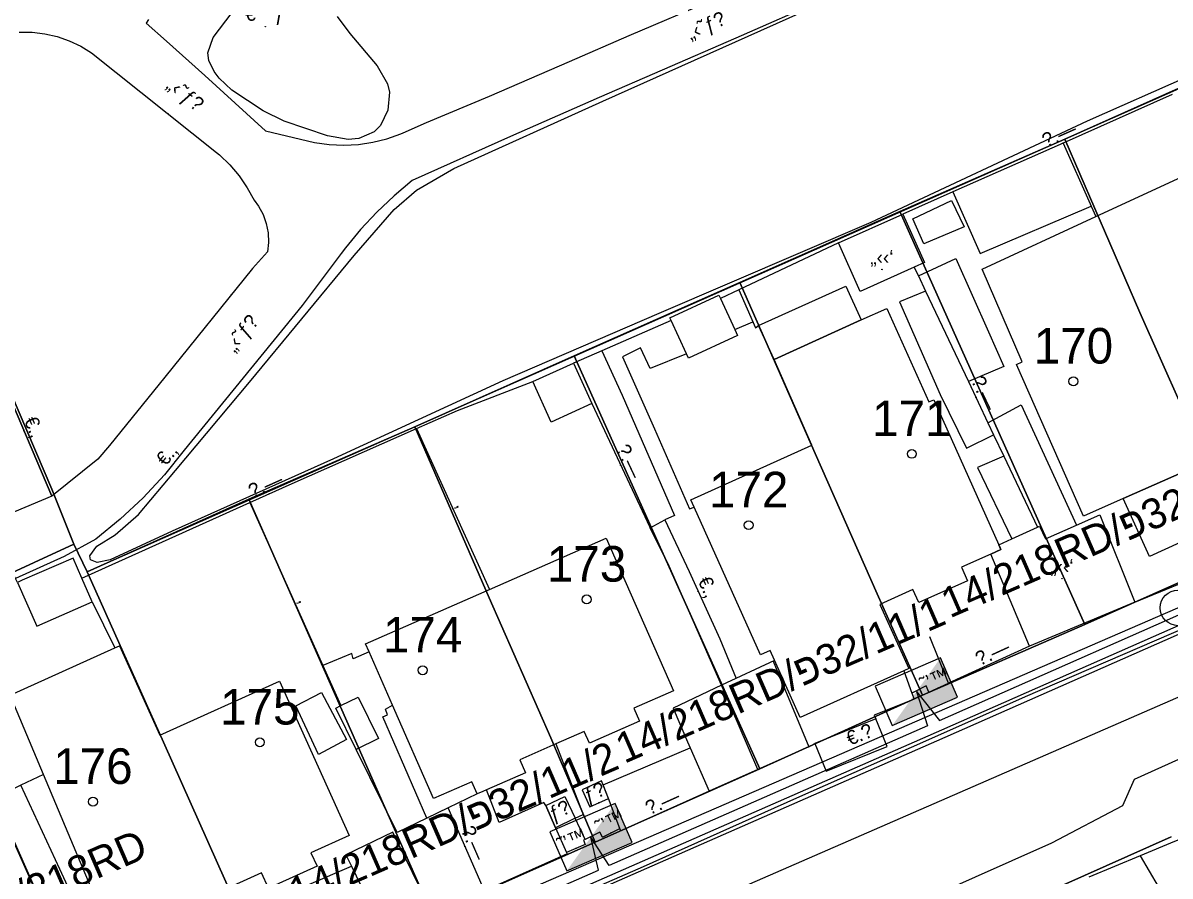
# Model space of a CAD drawing. Header units: metres. Extents: x 218299 to 220222, y 572714 to 574340.
# Drawn here: x 219143.2 to 219207.7, y 573411.5 to 573459.5 of the extents above; entities that cross this region are included whole.
import ezdxf
from ezdxf.enums import TextEntityAlignment as Align

# ---------------------------------------------------------------- set-up
doc = ezdxf.new("R2010")
doc.units = ezdxf.units.M
doc.header["$MEASUREMENT"] = 0
for name, color, linetype in [('1602', 44, 'Continuous'), ('1603', 44, 'Continuous'), ('6011', 10, 'Continuous'), ('6091', 102, 'CABLEUNDEXIST03'), ('6151', 102, 'CABLEUNDEXIST03'), ('6261', 7, 'Continuous'), ('6351', 7, 'Continuous'), ('6902', 1, 'Continuous'), ('A_POINTS', 2, 'Continuous'), ('M2200', 253, 'Continuous'), ('M2207', 253, 'Continuous'), ('M2211', 253, 'Continuous'), ('M2220', 253, 'Continuous'), ('M2401', 7, 'Continuous'), ('M2404', 7, 'Continuous'), ('M2407', 253, 'Continuous'), ('M2408', 253, 'Continuous'), ('M2412', 253, 'Continuous'), ('M2420', 253, 'Continuous'), ('M2601', 253, 'Continuous'), ('M2602', 253, 'Continuous'), ('M2605', 253, 'Continuous'), ('M2612', 253, 'Continuous'), ('M2802', 253, 'Continuous'), ('M2809', 253, 'Continuous')]:
    doc.layers.add(name, color=color, linetype=linetype)
doc.styles.add('HEBTXT', font='HEBTXT')
doc.styles.add('MAVAT_HEBTXT', font='HEBTXT')
doc.linetypes.add('CABLEUNDEXIST03', pattern='A,3.5,[222,elecad.shx,S=0.01,R=0,X=0,Y=0],1.5', length=5)

# ---------------------------------------------------------------- blocks, each defined once
blk = doc.blocks.new('6261')
blk.add_lwpolyline([(-2, -1.2), (2, -1.2), (2, 1.2), (-2, 1.2)], close=True)
at = {"color": 0}
blk.add_solid([(2, 1.2), (-2, -1.2), (2, -1.2)], dxfattribs=at)
at = {"color": 0, "style": 'HEBTXT'}
blk.add_attdef('PIL_NAME', (2.689, 2.418), '', height=1.7, dxfattribs=at)
at = {"style": 'HEBTXT'}
blk.add_attdef('CAMUT_MONIM', (2.489, 0.218), '', height=1.7, dxfattribs=at)
at = {"color": 0, "style": 'HEBTXT', "flags": 1}
for tag, p in [('TYPE', (2.585, -1.773)), ('MAP_TYPE', (2.689, -3.782))]:
    blk.add_attdef(tag, p, '', height=1.7, dxfattribs=at)
blk = doc.blocks.new('6902')
at = {"layer": 'A_POINTS'}
blk.add_circle((0, 0), 0.25, dxfattribs=at)
at = {"color": 0, "style": 'HEBTXT', "flags": 1}
blk.add_attdef('CODE', (-2.918, 6.399), '', height=1.7, dxfattribs=at)
at = {"color": 0, "style": 'HEBTXT'}
for tag, p in [('PATH', (0.169, 4.708)), ('HTCH', (0.169, 2.708))]:
    blk.add_attdef(tag, text='', height=1.7, dxfattribs=at).set_placement(p, align=Align.MIDDLE_CENTER)
blk = doc.blocks.new('6351')
at = {"color": 0}
for p, q in [((0.188, -0.982), (0.188, 0.982)), ((0.219, -0.976), (0.219, 0.976)), ((0.25, -0.968), (0.25, 0.968)), ((0.281, -0.96), (0.281, 0.96)), ((0.312, -0.95), (0.312, 0.95)), ((0.344, -0.939), (0.344, 0.939)), ((0.375, -0.927), (0.375, 0.927)), ((0.406, -0.914), (0.406, 0.914)), ((0.438, -0.899), (0.438, 0.899)), ((0.469, -0.883), (0.469, 0.883)), ((0.5, -0.866), (0.5, 0.866)), ((0.531, -0.847), (0.531, 0.847)), ((0.562, -0.827), (0.562, 0.827)), ((0.594, -0.805), (0.594, 0.805)), ((0.625, -0.781), (0.625, 0.781)), ((0.656, -0.755), (0.656, 0.755)), ((0.688, -0.726), (0.688, 0.726)), ((0.719, -0.695), (0.719, 0.695)), ((0.75, -0.661), (0.75, 0.661)), ((0.781, -0.624), (0.781, 0.624)), ((0.812, -0.583), (0.812, 0.583)), ((0.844, -0.537), (0.844, 0.537)), ((0.875, -0.484), (0.875, 0.484)), ((0.906, -0.423), (0.906, 0.423)), ((0.938, -0.348), (0.938, 0.348)), ((0.969, -0.248), (0.969, 0.248))]:
    blk.add_line(p, q, dxfattribs=at)
blk.add_circle((0, 0), 1, dxfattribs=at)
at = {"color": 0, "style": 'HEBTXT'}
blk.add_attdef('POLE_NUM', (2, 2), '', height=2, dxfattribs=at)
at = {"color": 0, "style": 'HEBTXT', "flags": 1}
blk.add_attdef('MAP_TYPE', (2.014, -0.642), '', height=2, dxfattribs=at)
blk = doc.blocks.new('1603')
at = {"layer": 'A_POINTS'}
blk.add_circle((0, 0), 0.25, dxfattribs=at)
at = {"color": 0, "style": 'HEBTXT'}
blk.add_attdef('PARCEL_NUM', text='', height=2, dxfattribs=at).set_placement((0, 1), align=Align.CENTER)
at = {"color": 0, "style": 'HEBTXT', "flags": 1}
blk.add_attdef('LOT_NUM', text='', height=2, dxfattribs=at).set_placement((0, -2.5), align=Align.CENTER)
blk = doc.blocks.new('M2408')
blk.add_circle((0, 0), 0.025)
at = {"style": 'MAVAT_HEBTXT'}
blk.add_attdef('NAME', text='', height=0.8, dxfattribs=at).set_placement((0, 1.59), align=Align.MIDDLE)
blk = doc.blocks.new('M2809')
blk.add_circle((0, 0), 0.025)
at = {"style": 'MAVAT_HEBTXT'}
blk.add_attdef('NAME', text='', height=0.8, dxfattribs=at).set_placement((0, 1.59), align=Align.MIDDLE)
blk = doc.blocks.new('M2601')
blk.add_circle((0, 0), 0.025)
at = {"style": 'MAVAT_HEBTXT'}
blk.add_attdef('NAME', text='', height=0.8, dxfattribs=at).set_placement((0, 1.59), align=Align.MIDDLE)
blk = doc.blocks.new('M2602')
blk.add_circle((0, 0), 0.025)
at = {"style": 'MAVAT_HEBTXT'}
blk.add_attdef('NAME', text='', height=0.8, dxfattribs=at).set_placement((0, 1.59), align=Align.MIDDLE)
blk = doc.blocks.new('M2605')
blk.add_circle((0, 0), 0.025)
at = {"style": 'MAVAT_HEBTXT'}
blk.add_attdef('NAME', text='', height=0.8, dxfattribs=at).set_placement((0, 1.59), align=Align.MIDDLE)
blk = doc.blocks.new('M2612')
blk.add_circle((0, 0), 0.025)
at = {"style": 'MAVAT_HEBTXT'}
blk.add_attdef('NAME', text='', height=0.8, dxfattribs=at).set_placement((0, 1.59), align=Align.MIDDLE)
blk = doc.blocks.new('M2207')
blk.add_circle((0, 0), 0.025)
at = {"style": 'MAVAT_HEBTXT'}
blk.add_attdef('NAME', text='', height=0.8, dxfattribs=at).set_placement((0, 1.59), align=Align.MIDDLE)
blk = doc.blocks.new('M2211')
blk.add_circle((0, 0), 0.025)
at = {"style": 'MAVAT_HEBTXT'}
blk.add_attdef('NAME', text='', height=0.8, dxfattribs=at).set_placement((0, 1.59), align=Align.MIDDLE)
blk = doc.blocks.new('M2412')
blk.add_circle((0, 0), 0.025)
at = {"style": 'MAVAT_HEBTXT'}
blk.add_attdef('NAME', text='', height=0.8, dxfattribs=at).set_placement((0, 1.59), align=Align.MIDDLE)
blk = doc.blocks.new('111')
at = {"layer": 'M2200'}
for points in [[(219210.315, 573451.737, 578.685), (219216.207, 573438.396, 575.47), (219216.474, 573437.791, 575.325), (219215.655, 573437.429, 575.325), (219215.652, 573437.427, 575.325), (219205.068, 573432.753, 575.325), (219202.837, 573431.768, 575.325), (219199.071, 573440.296, 576.045), (219199.393, 573440.438, 576.045), (219197.13, 573445.66, 576.045), (219203.53, 573448.61, 577.326)], [(219180.751, 573432.693, 575.325), (219187.567, 573435.757, 575.325), (219185.435, 573440.58, 575.325), (219185.435, 573440.58, 575.325), (219190.343, 573442.801, 575.325), (219191.778, 573443.45, 575.325), (219194.143, 573438.188, 575.325), (219194.411, 573438.308, 575.325), (219198.073, 573430.16, 575.092), (219198.105, 573430.088, 575.09), (219198.193, 573429.894, 575.085), (219198.193, 573429.894, 575.085), (219197.625, 573429.639, 575.085), (219195.973, 573428.896, 575.085), (219196.314, 573428.137, 574.725), (219193.574, 573426.905, 574.605), (219193.242, 573427.644, 575.085), (219191.382, 573426.807, 575.565), (219193.005, 573423.196, 574.965), (219192.741, 573423.078, 574.965), (219186.907, 573420.455, 574.965), (219185.218, 573424.213, 575.685), (219184.673, 573423.968, 575.205), (219180.939, 573432.274, 575.319)], [(219162.477, 573424.592, 575.04), (219169.439, 573427.649, 575.04), (219176.003, 573430.532, 575.04), (219179.777, 573421.939, 575.04), (219177.56, 573420.965, 574.92), (219177.881, 573420.234, 574.56), (219175.064, 573418.997, 574.56), (219174.772, 573419.663, 574.92), (219173.171, 573418.96, 574.92), (219171.154, 573418.074, 574.92), (219171.476, 573417.341, 574.68), (219169.284, 573416.378, 574.68), (219169.077, 573416.287, 574.68), (219168.754, 573416.145, 574.68), (219168.754, 573416.145, 574.68), (219168.453, 573416.83, 574.8), (219166.3, 573415.885, 575.04), (219163.995, 573421.134, 575.04), (219162.679, 573424.131, 575.04)], [(219157.635, 573422.495, 574.56), (219161.561, 573413.813, 574.56), (219159.408, 573412.84, 574.44), (219159.752, 573412.08, 574.08), (219157.026, 573410.847, 573.96), (219156.632, 573411.719, 574.32), (219155.386, 573411.156, 574.569), (219154.579, 573410.791, 574.731), (219154.239, 573410.637, 574.8), (219155.789, 573407.209, 573.96), (219154.604, 573406.673, 573.96), (219154.492, 573406.622, 573.96), (219150.485, 573404.81, 573.96), (219150.485, 573404.81, 573.96), (219149.241, 573407.563, 574.549), (219148.964, 573408.174, 574.68), (219148.551, 573407.987, 574.68), (219148.387, 573408.349, 574.8), (219148.141, 573408.289, 574.8), (219144.371, 573417.248, 576.403), (219142.498, 573421.698, 577.2), (219148.38, 573424.358, 576.97), (219148.651, 573424.48, 576.96), (219150.922, 573419.459, 579.12)]]:
    blk.add_polyline3d(points, close=True, dxfattribs=at)
at = {"layer": 'M2207'}
for points in [[(219193.241, 573448.494, 574.485), (219195.416, 573449.52, 574.245), (219196.116, 573448.035, 574.245), (219193.865, 573447.085, 574.485)], [(219189.061, 573447.127, 574.485), (219189.061, 573447.127, 574.485), (219192.673, 573448.747, 574.485), (219192.673, 573448.747, 574.485), (219193.893, 573446.028, 574.365), (219193.314, 573445.768, 574.365), (219190.281, 573444.408, 574.365), (219189.061, 573447.127, 574.485)], [(219190.343, 573442.801, 575.085), (219185.435, 573440.58, 575.085), (219184.571, 573442.487, 574.245), (219184.571, 573442.487, 574.245), (219189.479, 573444.708, 574.245), (219190.343, 573442.801, 575.085)], [(219179.58, 573442.921, 574.485), (219182.339, 573444.189, 574.485), (219182.339, 573444.189, 574.485), (219182.422, 573444.007, 574.485), (219183.225, 573442.262, 574.485), (219183.382, 573441.92, 574.485), (219180.623, 573440.652, 574.485), (219180.508, 573440.902, 574.485), (219179.65, 573442.768, 574.485), (219179.58, 573442.921, 574.485)], [(219174.156, 573440.372, 574.005), (219175.189, 573438.094, 573.885), (219175.189, 573438.094, 573.885), (219172.905, 573437.058, 573.885), (219171.871, 573439.336, 574.005), (219171.871, 573439.336, 574.005), (219174.156, 573440.372, 574.005), (219174.156, 573440.372, 574.005)], [(219219.144, 573438.484, 574.725), (219219.144, 573438.484, 574.725), (219219.274, 573438.199, 574.71), (219221.271, 573433.808, 574.485), (219212.472, 573429.821, 574.725), (219212.282, 573430.238, 574.769), (219211.445, 573432.069, 574.965), (219210.85, 573431.8, 574.965), (219210.979, 573431.516, 574.965), (219209.122, 573430.675, 574.965), (219206.54, 573429.505, 574.965), (219205.068, 573432.753, 575.205), (219215.655, 573437.429, 575.205), (219216.831, 573434.825, 574.965), (219217.04, 573434.92, 574.725), (219216.059, 573437.086, 574.845)], [(219205.72, 573426.929, 574.125), (219199.791, 573424.453, 574.125), (219199.791, 573424.453, 574.125), (219197.625, 573429.639, 574.365), (219198.193, 573429.894, 574.365), (219198.073, 573430.16, 574.365), (219198.807, 573430.493, 574.365), (219200.245, 573431.146, 574.365), (219200.362, 573431.199, 574.365), (219200.703, 573430.489, 574.245), (219202.433, 573431.259, 574.245), (219203.751, 573431.846, 574.245), (219205.719, 573426.931, 574.125), (219205.719, 573426.931, 574.125)], [(219146.036, 573429.399, 573.9), (219143.178, 573428.161, 573.9), (219143.178, 573428.161, 573.9), (219142.91, 573428.044, 573.9), (219142.91, 573428.044, 573.9), (219144.005, 573425.588, 573.9), (219147.11, 573426.946, 573.9), (219147.11, 573426.946, 573.9), (219146.523, 573428.287, 573.9), (219146.036, 573429.399, 573.9)], [(219160.001, 573421.848, 573.9), (219161.411, 573419.207, 573.9), (219159.824, 573418.36, 573.9), (219158.562, 573421.104, 573.9), (219160.001, 573421.848, 573.9)], [(219162.062, 573421.595, 574.02), (219163.21, 573419.263, 574.02), (219161.95, 573418.642, 574.02), (219161.95, 573418.642, 574.02), (219160.801, 573420.975, 574.02), (219161.088, 573421.116, 574.02), (219162.062, 573421.595, 574.02)], [(219161.377, 573412.721, 573.96), (219161.377, 573412.721, 573.96), (219161.681, 573412.096, 573.96), (219163.569, 573408.216, 573.96), (219163.569, 573408.216, 573.96), (219163.74, 573408.299, 573.96), (219163.74, 573408.299, 573.96), (219166.21, 573409.5, 573.96), (219166.21, 573409.5, 573.96), (219164.017, 573414.005, 573.96), (219161.377, 573412.721, 573.96)]]:
    blk.add_polyline3d(points, close=True, dxfattribs=at)
at = {"layer": 'M2211'}
blk.add_polyline3d([(219191.166, 573420.373, 574.26), (219187.732, 573418.986, 574.26), (219187.732, 573418.986, 574.26), (219188.362, 573417.427, 574.26), (219191.796, 573418.814, 574.26), (219191.166, 573420.373, 574.26)], close=True, dxfattribs=at)
at = {"layer": 'M2220', "lineweight": -3}
blk.add_lwpolyline([(219270.386, 573483.341), (219146.826, 573428.631), (219146.086, 573430.201), (219144.836, 573433.291), (219135.48, 573455.226)], dxfattribs=at)
at = {"layer": 'M2401'}
for points in [[(219211.45, 573426.743, 572.22), (219199.549, 573421.608, 572.22), (219193.95, 573419.121, 572.1), (219186.693, 573415.903, 571.86), (219178.078, 573412.042, 571.74), (219169.974, 573408.514, 571.5)], [(219210.289, 573419.041, 572.52), (219205.683, 573416.958, 572.52), (219205.025, 573415.484, 572.52), (219201.033, 573413.388, 572.194), (219194.509, 573410.467, 572.194)]]:
    blk.add_polyline3d(points, dxfattribs=at)
at = {"layer": 'M2404'}
for points in [[(219211.45, 573426.743, 572.22), (219199.549, 573421.608, 572.22), (219193.95, 573419.121, 572.1), (219186.693, 573415.903, 571.86), (219178.078, 573412.042, 571.74), (219169.974, 573408.514, 571.5)], [(219210.289, 573419.041, 572.52), (219205.683, 573416.958, 572.52), (219205.025, 573415.484, 572.52), (219201.033, 573413.388, 572.194), (219194.509, 573410.467, 572.194)]]:
    blk.add_polyline3d(points, dxfattribs=at)
at = {"layer": 'M2407'}
for points in [[(219195.491, 573449.997, 572.445), (219197.032, 573446.53, 572.505), (219203.267, 573449.197, 572.487)], [(219193.55, 573445.272, 572.476), (219195.65, 573446.252, 572.476), (219197.483, 573442.14, 572.596), (219198.35, 573440.183, 572.596), (219196.361, 573439.34, 572.671)], [(219193.951, 573444.425, 572.007), (219192.488, 573443.814, 572.127), (219194.779, 573438.605, 572.247), (219196.246, 573435.587, 572.487), (219197.779, 573436.349, 572.487)], [(219183.225, 573442.262, 571.545), (219184.242, 573442.692, 571.545)], [(219175.752, 573441.068, 571.845), (219176.893, 573438.565, 571.965), (219179.833, 573431.797, 572.265), (219179.293, 573431.552, 572.265)], [(219180.508, 573440.902, 571.767), (219178.473, 573440.074, 571.887), (219177.931, 573441.229, 571.887), (219176.926, 573440.73, 571.887), (219178.712, 573436.671, 572.007), (219180.694, 573432.179, 572.247), (219180.939, 573432.274, 572.247)], [(219197.463, 573437.015, 572.747), (219199.319, 573438.022, 572.747), (219202.433, 573431.259, 572.747)], [(219198.353, 573435.137, 572.487), (219196.88, 573434.501, 572.487), (219198.807, 573430.493, 572.247)], [(219162.679, 573424.131, 572.22), (219161.789, 573423.739, 572.22), (219161.699, 573424.042, 572.22), (219160.081, 573423.367, 572.22)], [(219184.519, 573417.52, 571.8), (219182.488, 573422.257, 571.98)], [(219165.915, 573414.779, 572.31), (219163.45, 573420.48, 572.31), (219163.715, 573420.595, 572.31), (219163.603, 573420.913, 572.31), (219163.995, 573421.134, 572.31)], [(219175.831, 573416.665, 572.46), (219180.732, 573418.737, 572.46)], [(219147.612, 573406.874, 571.725), (219145.285, 573411.923, 571.725), (219143.108, 573416.638, 571.725)], [(219168.754, 573416.145, 572.4), (219167.126, 573415.362, 572.31)], [(219172.604, 573415.495, 572.4), (219172.496, 573415.659, 572.4), (219169.985, 573414.538, 572.4), (219169.284, 573416.378, 572.4)], [(219206.013, 573412.671, 573.967), (219208.031, 573409.211, 573.967), (219209.001, 573409.765, 573.967), (219210.583, 573407.272, 573.967)]]:
    blk.add_polyline3d(points, dxfattribs=at)
at = {"layer": 'M2408'}
for points in [[(219150.272, 573459.695, 569.407), (219150.149, 573459.484, 569.407), (219151.283, 573458.468, 569.407), (219153.441, 573456.553, 569.527), (219156.862, 573453.428, 569.767), (219159.613, 573452.768, 569.887), (219160.43, 573452.655, 569.937), (219161.252, 573452.621, 569.998), (219162.073, 573452.666, 570.071), (219162.885, 573452.79, 570.154), (219163.68, 573452.991, 570.247), (219164.451, 573453.268, 570.348), (219164.585, 573453.325, 570.367), (219165.899, 573453.9, 570.367), (219169.448, 573455.39, 570.367), (219173.936, 573457.34, 570.607), (219177.297, 573458.801, 570.607), (219182.147, 573460.882, 570.727)], [(219143.012, 573458.977, 569.122), (219143.729, 573458.975, 569.167), (219144.441, 573458.894, 569.203), (219145.141, 573458.735, 569.229), (219145.818, 573458.499, 569.246), (219146.466, 573458.19, 569.253), (219147.076, 573457.811, 569.25), (219154.102, 573452.218, 569.73), (219154.267, 573452.075, 569.751), (219154.843, 573451.512, 569.814), (219155.365, 573450.897, 569.851), (219155.827, 573450.235, 569.863), (219156.225, 573449.532, 569.85), (219156.461, 573449.202, 569.883), (219156.713, 573448.729, 569.92), (219156.893, 573448.223, 569.947), (219156.997, 573447.695, 569.965), (219157.022, 573447.158, 569.973), (219156.968, 573446.623, 569.97), (219156.13, 573445.691, 570.09), (219151.193, 573439.574, 569.91), (219148.094, 573435.74, 569.82), (219147.437, 573434.966, 569.82), (219144.842, 573432.889, 569.73), (219139.11, 573430.496, 569.64)], [(219187.402, 573418.803, 571.8), (219184.519, 573417.52, 571.8), (219181.789, 573416.305, 571.8)]]:
    blk.add_polyline3d(points, dxfattribs=at)
at = {"layer": 'M2412'}
for points in [[(219175.745, 573416.888, 572.4), (219174.651, 573416.388, 572.4), (219175.088, 573415.432, 571.92), (219176.13, 573415.887, 571.92)], [(219172.604, 573415.495, 572.28), (219173.685, 573416.002, 572.28), (219174.267, 573414.792, 571.8), (219173.16, 573414.237, 571.8)]]:
    blk.add_polyline3d(points, close=True, dxfattribs=at)
at = {"layer": 'M2420', "lineweight": -3, "flags": 128}
blk.add_lwpolyline([(219155.91, 573398.81), (219211.8, 573423.19)], dxfattribs=at)
at = {"layer": 'M2601'}
for points in [[(219183.466, 573444.498, 573.705), (219184.39, 573442.348, 573.705), (219184.571, 573442.487, 573.705)], [(219165.348, 573436.701, 573), (219169.439, 573427.649, 573)], [(219155.975, 573432.54, 573.72), (219160.081, 573423.367, 573.912), (219161.088, 573421.116, 573.96)], [(219179.544, 573428.961, 574.62), (219178.48, 573431.111, 574.62), (219178.461, 573431.148, 574.62)], [(219182.488, 573422.257, 574.62), (219182.488, 573422.257, 574.62), (219179.544, 573428.961, 574.62)], [(219147.11, 573426.946, 573.72), (219148.38, 573424.358, 573.72)], [(219192.741, 573423.078, 574.365), (219193.191, 573421.82, 574.365), (219193.307, 573421.482, 574.365), (219191.066, 573420.583, 574.365), (219191.166, 573420.373, 574.365)], [(219173.171, 573418.96, 574.68), (219174.714, 573414.987, 574.56)]]:
    blk.add_polyline3d(points, dxfattribs=at)
at = {"layer": 'M2602'}
for points in [[(219218.056, 573472.15, 571.98), (219215.293, 573470.851, 572.1), (219213.374, 573471.928, 572.1), (219206.578, 573468.844, 571.98), (219200.124, 573465.92, 571.74), (219193.613, 573463.179, 571.62), (219188.322, 573460.88, 571.5), (219183.283, 573458.636, 571.26), (219179.155, 573456.848, 571.14), (219175.612, 573455.308, 571.14), (219170.628, 573453.121, 571.02), (219165.098, 573450.637, 570.78), (219164.077, 573449.776, 570.78), (219163.11, 573448.854, 570.78), (219162.199, 573447.877, 570.78), (219161.349, 573446.846, 570.78), (219161.106, 573446.528, 570.78), (219158.906, 573443.605, 570.6)], [(219201.679, 573452.743, 573.885), (219203.206, 573449.333, 573.687), (219203.267, 573449.197, 573.679), (219203.53, 573448.61, 573.645)], [(219158.906, 573443.605, 570.6), (219152.288, 573435.474, 570.36), (219151.177, 573434.1, 570.36), (219149.972, 573432.802, 570.36), (219148.681, 573431.59, 570.36), (219147.313, 573430.471, 570.36), (219145.539, 573429.492, 570.6), (219142.792, 573428.269, 570.84)], [(219141.717, 573440.225, 570.36), (219141.717, 573440.225, 570.36), (219144.842, 573432.889, 570.36)], [(219178.48, 573431.111, 572.625), (219179.293, 573431.552, 572.625), (219179.293, 573431.552, 572.625), (219180.658, 573428.66, 572.745), (219182.39, 573424.878, 572.625), (219183.316, 573422.646, 572.625)], [(219185.395, 573423.621, 572.888), (219187.402, 573418.803, 572.7), (219187.402, 573418.803, 572.7), (219187.732, 573418.986, 572.7)], [(219194.142, 573421.875, 573.525), (219193.983, 573422.219, 573.525), (219193.191, 573421.82, 573.525), (219193.191, 573421.82, 573.525)], [(219174.817, 573413.591, 573), (219174.267, 573414.792, 573), (219174.267, 573414.792, 573), (219174.714, 573414.987, 573)], [(219175.789, 573413.714, 573.24), (219175.789, 573413.714, 573.24), (219175.642, 573413.993, 573.24), (219174.817, 573413.591, 573.24), (219174.721, 573413.544, 573.24), (219174.823, 573413.305, 573.24), (219174.823, 573413.305, 573.24), (219174.823, 573413.305, 573.24)], [(219158.688, 573406.168, 571.92), (219158.688, 573406.168, 571.92), (219158, 573407.789, 571.99), (219157.794, 573408.273, 572.011), (219157.508, 573408.948, 572.04), (219159.823, 573409.937, 572.04), (219159.291, 573411.062, 572.04), (219161.681, 573412.096, 572.04)]]:
    blk.add_polyline3d(points, dxfattribs=at)
at = {"layer": 'M2605'}
for points in [[(219207.824, 573455.469, 572.445), (219201.679, 573452.743, 572.445), (219195.491, 573449.997, 572.445), (219192.673, 573448.747, 572.445)], [(219189.061, 573447.127, 572.085), (219183.466, 573444.498, 572.085), (219182.422, 573444.007, 572.085)], [(219193.314, 573445.768, 572.46), (219193.539, 573445.295, 572.475), (219193.55, 573445.272, 572.476), (219193.951, 573444.425, 572.504), (219196.361, 573439.34, 572.671), (219197.463, 573437.015, 572.747), (219197.779, 573436.349, 572.769), (219198.353, 573435.137, 572.809), (219200.245, 573431.146, 572.94)], [(219179.65, 573442.768, 571.845), (219175.752, 573441.068, 571.845), (219174.156, 573440.372, 571.845)], [(219167.643, 573437.715, 571.56), (219171.871, 573439.336, 571.8)], [(219175.189, 573438.094, 572.16), (219178.461, 573431.148, 572.4), (219178.461, 573431.148, 572.4)], [(219146.523, 573428.287, 571.56), (219155.975, 573432.54, 571.56), (219158.346, 573433.607, 571.56), (219165.348, 573436.701, 571.56), (219167.643, 573437.715, 571.56)], [(219205.719, 573426.931, 572.7), (219210, 573428.691, 572.7), (219209.992, 573428.71, 572.7), (219209.122, 573430.675, 572.7)], [(219142.91, 573428.044, 571.32), (219142.792, 573428.269, 571.32), (219142.686, 573428.473, 571.32), (219139.133, 573426.877, 571.32), (219137.183, 573426, 571.32), (219138.654, 573422.585, 571.32), (219139.923, 573419.638, 571.32), (219141.586, 573415.903, 571.453), (219145.924, 573406.16, 571.8)], [(219199.791, 573424.453, 572.325), (219195.244, 573422.378, 572.325), (219195.244, 573422.378, 572.325), (219194.185, 573424.976, 572.325)], [(219185.468, 573423.655, 572.64), (219182.488, 573422.257, 572.64), (219179.758, 573420.977, 572.64), (219180.581, 573419.082, 572.591), (219180.732, 573418.737, 572.582), (219180.732, 573418.737, 572.582), (219181.789, 573416.305, 572.52), (219181.789, 573416.305, 572.52), (219176.832, 573414.066, 572.52), (219176.832, 573414.066, 572.52), (219176.775, 573414.213, 572.52), (219176.13, 573415.887, 572.52), (219175.831, 573416.665, 572.52), (219175.745, 573416.888, 572.52), (219175.745, 573416.888, 572.52)], [(219172.604, 573415.495, 572.4), (219172.604, 573415.495, 572.4), (219173.16, 573414.237, 572.4), (219173.769, 573412.86, 572.4), (219173.801, 573412.786, 572.4), (219169.155, 573410.695, 572.4), (219169.155, 573410.695, 572.4), (219167.126, 573415.362, 572.28), (219167.126, 573415.362, 572.28), (219165.915, 573414.779, 572.28), (219164.254, 573413.978, 572.28), (219161.95, 573418.642, 572.28)], [(219144.371, 573417.248, 571.725), (219143.108, 573416.638, 571.684), (219141.586, 573415.903, 571.635)], [(219214.462, 573409.911, 574.172), (219212.388, 573413.105, 573.932), (219211.888, 573413.415, 573.932), (219211.351, 573413.655, 573.932), (219210.786, 573413.819, 573.932), (219210.204, 573413.905, 573.932), (219209.616, 573413.912, 573.932), (219209.033, 573413.839, 573.932), (219208.464, 573413.687, 573.932), (219207.949, 573413.473, 573.932), (219206.013, 573412.671, 573.967), (219203.126, 573411.473, 574.02)]]:
    blk.add_polyline3d(points, dxfattribs=at)
at = {"layer": 'M2612'}
for points in [[(219194.142, 573421.875, 573.525), (219195.244, 573422.378, 573.405)], [(219175.789, 573413.714, 573.42), (219176.775, 573414.213, 573.42)], [(219174.823, 573413.305, 573.33), (219173.769, 573412.86, 573.33)]]:
    blk.add_polyline3d(points, dxfattribs=at)
at = {"layer": 'M2802'}
blk.add_polyline3d([(219214.391, 573458.998, 572.046), (219203.041, 573453.978, 571.686), (219190.879, 573448.271, 571.236), (219178.963, 573443.169, 570.966), (219170.201, 573439.376, 570.696), (219160.675, 573434.989, 570.246), (219151.614, 573430.932, 569.976), (219148.12, 573429.317, 569.976), (219147.397, 573429.17, 569.976), (219147.023, 573429.319, 569.976), (219146.984, 573429.537, 569.976), (219147.364, 573430.083, 569.976), (219148.394, 573430.716, 569.976), (219149.718, 573431.868, 569.976), (219151.786, 573434.334, 569.976), (219155.954, 573439.292, 569.976), (219161.839, 573446.42, 570.336), (219164.083, 573449.002, 570.426), (219165.349, 573450.089, 570.426), (219167.431, 573451.321, 570.516), (219175.807, 573455.106, 570.876), (219186.999, 573460.104, 571.146)], dxfattribs=at)
at = {"layer": 'M2809'}
for points in [[(219160.877, 573459.867, 569.866), (219161.595, 573458.899, 569.934), (219163.138, 573457.085, 570.088), (219163.71, 573456.084, 570.118), (219163.829, 573455.606, 570.118), (219163.724, 573454.599, 570.118), (219163.319, 573453.734, 570.118), (219162.952, 573453.377, 570.118), (219162.098, 573453.004, 570.08), (219161.502, 573452.954, 570.029), (219160.344, 573453.146, 569.938), (219157.906, 573453.983, 569.816), (219156.718, 573454.558, 569.756), (219154.969, 573455.718, 569.668), (219154.242, 573456.402, 569.617), (219153.961, 573456.775, 569.594), (219153.667, 573457.388, 569.578), (219153.621, 573457.818, 569.578), (219153.903, 573458.685, 569.578), (219155.337, 573460.56, 569.578)], [(219143.012, 573458.977, 569.122), (219143.729, 573458.975, 569.167), (219144.441, 573458.894, 569.203), (219145.141, 573458.735, 569.229), (219145.818, 573458.499, 569.246), (219146.466, 573458.19, 569.253), (219147.076, 573457.811, 569.25), (219154.102, 573452.218, 569.73), (219154.267, 573452.075, 569.751), (219154.843, 573451.512, 569.814), (219155.365, 573450.897, 569.851), (219155.827, 573450.235, 569.863), (219156.225, 573449.532, 569.85), (219156.461, 573449.202, 569.883), (219156.713, 573448.729, 569.92), (219156.893, 573448.223, 569.947), (219156.997, 573447.695, 569.965), (219157.022, 573447.158, 569.973), (219156.968, 573446.623, 569.97), (219156.13, 573445.691, 570.09), (219151.193, 573439.574, 569.91), (219148.094, 573435.74, 569.82), (219147.437, 573434.966, 569.82), (219144.842, 573432.889, 569.73), (219141.717, 573440.225, 569.37)]]:
    blk.add_polyline3d(points, dxfattribs=at)
at = {"layer": 'M2207'}
ref = blk.add_blockref('M2207', (219191.499, 573445.638), dxfattribs=dict(at, xscale=0.5, yscale=0.5, zscale=0.5))
ref.add_attrib('NAME', '„‹‹‘', dxfattribs={"layer": '0', "height": 0.8, "style": 'MAVAT_HEBTXT'}).set_placement((219191.499, 573446.263), align=Align.MIDDLE)
ref = blk.add_blockref('M2207', (219201.618, 573428.251), dxfattribs=dict(at, xscale=0.5, yscale=0.5, zscale=0.5))
ref.add_attrib('NAME', '„‹‹‘', dxfattribs={"layer": '0', "height": 0.8, "style": 'MAVAT_HEBTXT'}).set_placement((219201.618, 573428.876), align=Align.MIDDLE)
at = {"layer": 'M2211'}
ref = blk.add_blockref('M2211', (219189.412, 573419.664), dxfattribs=dict(at, xscale=0.5, yscale=0.5, zscale=0.5))
ref.add_attrib('NAME', '€.\x9a', dxfattribs={"layer": '0', "height": 0.8, "rotation": 21.98367, "style": 'MAVAT_HEBTXT'}).set_placement((219190.233, 573419.5), align=Align.MIDDLE)
at = {"layer": 'M2408'}
ref = blk.add_blockref('M2408', (219181.028, 573460.402), dxfattribs=dict(at, xscale=0.5, yscale=0.5, zscale=0.5))
ref.add_attrib('NAME', '„‹˜ƒ\x8e', dxfattribs={"layer": '0', "height": 0.8, "rotation": 24.46459, "style": 'MAVAT_HEBTXT'}).set_placement((219181.65, 573459.26), align=Align.MIDDLE)
ref = blk.add_blockref('M2408', (219151.368, 573454.394), dxfattribs=dict(at, xscale=0.5, yscale=0.5, zscale=0.5))
ref.add_attrib('NAME', '„‹˜ƒ\x8e', dxfattribs={"layer": '0', "height": 0.8, "rotation": 321.47766, "style": 'MAVAT_HEBTXT'}).set_placement((219152.287, 573455.407), align=Align.MIDDLE)
ref = blk.add_blockref('M2408', (219154.939, 573444.215), dxfattribs=dict(at, xscale=0.5, yscale=0.5, zscale=0.5))
ref.add_attrib('NAME', '„‹˜ƒ\x8e', dxfattribs={"layer": '0', "height": 0.8, "rotation": 51.09051, "style": 'MAVAT_HEBTXT'}).set_placement((219155.589, 573441.995), align=Align.MIDDLE)
at = {"layer": 'M2412'}
ref = blk.add_blockref('M2412', (219175.591, 573415.651), dxfattribs=dict(at, xscale=0.5, yscale=0.5, zscale=0.5))
ref.add_attrib('NAME', 'ƒ\x8e', dxfattribs={"layer": '0', "height": 0.8, "rotation": 23.56349, "style": 'MAVAT_HEBTXT'}).set_placement((219175.371, 573416.156), align=Align.MIDDLE)
ref = blk.add_blockref('M2412', (219174.233, 573414.775), dxfattribs=dict(at, xscale=0.5, yscale=0.5, zscale=0.5))
ref.add_attrib('NAME', 'ƒ\x8e', dxfattribs={"layer": '0', "height": 0.8, "rotation": 26.63297, "style": 'MAVAT_HEBTXT'}).set_placement((219173.41, 573415.127), align=Align.MIDDLE)
at = {"layer": 'M2601'}
ref = blk.add_blockref('M2601', (219167.393, 573432.175), dxfattribs=dict(at, xscale=0.5, yscale=0.5, zscale=0.5))
ref.add_attrib('NAME', '‚', dxfattribs={"layer": '0', "height": 0.8, "rotation": 294.32007, "style": 'MAVAT_HEBTXT'}).set_placement((219167.895, 573432.402), align=Align.MIDDLE)
ref = blk.add_blockref('M2601', (219158.532, 573426.828), dxfattribs=dict(at, xscale=0.5, yscale=0.5, zscale=0.5))
ref.add_attrib('NAME', '‚', dxfattribs={"layer": '0', "height": 0.8, "rotation": 294.11291, "style": 'MAVAT_HEBTXT'}).set_placement((219159.034, 573427.053), align=Align.MIDDLE)
at = {"layer": 'M2602'}
ref = blk.add_blockref('M2602', (219143.279, 573436.557), dxfattribs=dict(at, xscale=0.5, yscale=0.5, zscale=0.5))
ref.add_attrib('NAME', '€.‚', dxfattribs={"layer": '0', "height": 0.8, "rotation": 293.07299, "style": 'MAVAT_HEBTXT'}).set_placement((219143.785, 573436.773), align=Align.MIDDLE)
ref = blk.add_blockref('M2602', (219151.77, 573434.834), dxfattribs=dict(at, xscale=0.5, yscale=0.5, zscale=0.5))
ref.add_attrib('NAME', '€.‚', dxfattribs={"layer": '0', "height": 0.8, "rotation": 51.04776, "style": 'MAVAT_HEBTXT'}).set_placement((219151.343, 573435.18), align=Align.MIDDLE)
ref = blk.add_blockref('M2602', (219181.168, 573427.545), dxfattribs=dict(at, xscale=0.5, yscale=0.5, zscale=0.5))
ref.add_attrib('NAME', '€.‚', dxfattribs={"layer": '0', "height": 0.8, "rotation": 294.61299, "style": 'MAVAT_HEBTXT'}).set_placement((219181.668, 573427.774), align=Align.MIDDLE)
at = {"layer": 'M2605'}
ref = blk.add_blockref('M2605', (219201.679, 573452.743), dxfattribs=dict(at, xscale=0.5, yscale=0.5, zscale=0.5))
ref.add_attrib('NAME', '\x9a.—', dxfattribs={"layer": '0', "height": 0.8, "rotation": 23.92323, "style": 'MAVAT_HEBTXT'}).set_placement((219201.456, 573453.245), align=Align.MIDDLE)
ref = blk.add_blockref('M2605', (219196.78, 573438.457), dxfattribs=dict(at, xscale=0.5, yscale=0.5, zscale=0.5))
ref.add_attrib('NAME', '\x9a.—', dxfattribs={"layer": '0', "height": 0.8, "rotation": 295.35834, "style": 'MAVAT_HEBTXT'}).set_placement((219197.277, 573438.693), align=Align.MIDDLE)
ref = blk.add_blockref('M2605', (219176.825, 573434.621), dxfattribs=dict(at, xscale=0.5, yscale=0.5, zscale=0.5))
ref.add_attrib('NAME', '\x9a.—', dxfattribs={"layer": '0', "height": 0.8, "rotation": 295.22099, "style": 'MAVAT_HEBTXT'}).set_placement((219177.323, 573434.855), align=Align.MIDDLE)
ref = blk.add_blockref('M2605', (219157.069, 573433.032), dxfattribs=dict(at, xscale=0.5, yscale=0.5, zscale=0.5))
ref.add_attrib('NAME', '\x9a.—', dxfattribs={"layer": '0', "height": 0.8, "rotation": 24.22462, "style": 'MAVAT_HEBTXT'}).set_placement((219156.843, 573433.534), align=Align.MIDDLE)
ref = blk.add_blockref('M2605', (219197.933, 573423.605), dxfattribs=dict(at, xscale=0.5, yscale=0.5, zscale=0.5))
ref.add_attrib('NAME', '\x9a.—', dxfattribs={"layer": '0', "height": 0.8, "rotation": 24.52505, "style": 'MAVAT_HEBTXT'}).set_placement((219197.705, 573424.105), align=Align.MIDDLE)
ref = blk.add_blockref('M2605', (219179.381, 573415.217), dxfattribs=dict(at, xscale=0.5, yscale=0.5, zscale=0.5))
ref.add_attrib('NAME', '\x9a.—', dxfattribs={"layer": '0', "height": 0.8, "rotation": 24.30602, "style": 'MAVAT_HEBTXT'}).set_placement((219179.154, 573415.718), align=Align.MIDDLE)
ref = blk.add_blockref('M2605', (219168.074, 573413.181), dxfattribs=dict(at, xscale=0.5, yscale=0.5, zscale=0.5))
ref.add_attrib('NAME', '\x9a.—', dxfattribs={"layer": '0', "height": 0.8, "rotation": 293.49512, "style": 'MAVAT_HEBTXT'}).set_placement((219168.579, 573413.4), align=Align.MIDDLE)
at = {"layer": 'M2612'}
ref = blk.add_blockref('M2612', (219194.693, 573422.127), dxfattribs=dict(at, xscale=0.5, yscale=0.5, zscale=0.5))
ref.add_attrib('NAME', '˜’™', dxfattribs={"layer": '0', "height": 0.8, "rotation": 24.52638, "style": 'MAVAT_HEBTXT'}).set_placement((219194.465, 573422.627), align=Align.MIDDLE)
ref = blk.add_blockref('M2612', (219176.282, 573413.964), dxfattribs=dict(at, xscale=0.5, yscale=0.5, zscale=0.5))
ref.add_attrib('NAME', '˜’™', dxfattribs={"layer": '0', "height": 0.8, "rotation": 26.82964, "style": 'MAVAT_HEBTXT'}).set_placement((219176.222, 573414.613), align=Align.MIDDLE)
ref = blk.add_blockref('M2612', (219174.296, 573413.082), dxfattribs=dict(at, xscale=0.5, yscale=0.5, zscale=0.5))
ref.add_attrib('NAME', '˜’™', dxfattribs={"layer": '0', "height": 0.8, "rotation": 22.88479, "style": 'MAVAT_HEBTXT'}).set_placement((219174.082, 573413.589), align=Align.MIDDLE)
at = {"layer": 'M2809'}
ref = blk.add_blockref('M2809', (219156.844, 573459.286, 569.668), dxfattribs=dict(at, xscale=0.5, yscale=0.5, zscale=0.5))
ref.add_attrib('NAME', '€™ƒ', dxfattribs={"layer": '0', "height": 0.8, "style": 'MAVAT_HEBTXT'}).set_placement((219156.844, 573459.911, 569.668), align=Align.MIDDLE)

msp = doc.modelspace()

# ---------------------------------------------------------------- linework, layer by layer
at = {"layer": '1602'}
for points in [[(219210.786, 573457.001), (219201.786, 573452.971), (219192.516, 573448.901), (219183.516, 573444.911), (219174.206, 573440.781), (219165.246, 573436.791), (219155.916, 573432.721), (219146.826, 573428.631), (219146.086, 573430.201), (219144.836, 573433.291), (219135.4796, 573455.2257)], [(219135.4796, 573455.2257), (219144.836, 573433.291), (219146.086, 573430.201), (219137.136, 573426.061)], [(219166.216, 573409.371), (219175.386, 573413.431), (219184.646, 573417.551), (219193.786, 573421.701), (219202.906, 573425.671), (219211.936, 573429.701)], [(219207.756, 573413.741), (219188.446, 573405.111)], [(219188.446, 573405.111), (219207.756, 573413.741)]]:
    msp.add_lwpolyline(points, dxfattribs=at)
for points in [[(219210.786, 573457.001), (219221.206, 573433.721), (219211.936, 573429.701), (219209.496, 573435.351), (219205.996, 573443.221), (219201.786, 573452.971)], [(219209.496, 573435.351), (219211.936, 573429.701), (219202.906, 573425.671), (219192.516, 573448.901), (219201.786, 573452.971), (219205.996, 573443.221)], [(219192.516, 573448.901), (219202.906, 573425.671), (219193.786, 573421.701), (219191.226, 573427.391), (219187.746, 573435.281), (219183.516, 573444.911)], [(219191.226, 573427.391), (219193.786, 573421.701), (219184.646, 573417.551), (219174.206, 573440.781), (219183.516, 573444.911), (219187.746, 573435.281)], [(219174.206, 573440.781), (219184.646, 573417.551), (219175.386, 573413.431), (219172.886, 573419.311), (219169.416, 573427.181), (219165.246, 573436.791)], [(219172.886, 573419.311), (219175.386, 573413.431), (219166.216, 573409.371), (219155.916, 573432.721), (219165.246, 573436.791), (219169.416, 573427.181)], [(219155.916, 573432.721), (219166.216, 573409.371), (219157.156, 573405.391), (219154.616, 573411.201), (219151.116, 573419.061), (219146.826, 573428.631)], [(219154.616, 573411.201), (219157.156, 573405.391), (219148.146, 573401.211), (219137.136, 573426.061), (219146.086, 573430.201), (219146.826, 573428.631), (219151.116, 573419.061)], [(219143.346, 573399.311), (219132.466, 573423.931), (219137.136, 573426.061), (219148.146, 573401.211)]]:
    msp.add_lwpolyline(points, close=True, dxfattribs=at)
at = {"layer": '6011'}
msp.add_lwpolyline([(219013.3134, 573346.0718), (219021.1041, 573344.0862), (219075.717, 573368.4104), (219143.1717, 573398.4349), (219208.1399, 573426.6085), (219274.503, 573458.0427)], dxfattribs=at)
at = {"layer": '6091'}
for points in [[(219114.11, 573367.2436), (219114.1075, 573367.1524), (219114.4309, 573367.1578), (219114.4211, 573367.6011), (219113.9482, 573367.6136), (219106.9004, 573381.5065), (219119.9728, 573387.1744), (219145.6249, 573398.1406), (219194.8744, 573419.7544), (219239.2727, 573439.3455), (219253.332, 573445.8757), (219268.873, 573452.7592), (219275.2579, 573455.6603), (219277.2161, 573456.6431), (219276.8835, 573457.6393), (219275.711, 573459.174), (219275.6745, 573459.2044), (219275.4152, 573459.2048), (219275.415, 573459.304)], [(219167.5585, 573392.1233), (219167.5585, 573392.0472), (219167.9069, 573392.0465), (219167.8984, 573392.4916), (219167.459, 573392.4933), (219161.0481, 573404.4102), (219195.0585, 573419.3361), (219239.4612, 573438.9292), (219253.5208, 573445.4595), (219269.06, 573452.3422), (219275.4578, 573455.2492), (219277.7788, 573456.49), (219277.2925, 573457.8943), (219275.8097, 573459.174), (219275.6963, 573459.2533), (219275.627, 573459.2543), (219275.625, 573459.304)]]:
    msp.add_lwpolyline(points, dxfattribs=at)
at = {"layer": '6151'}
for points in [[(219193.4416, 573421.8991), (219194.7323, 573420.271), (219211.8882, 573427.8411), (219211.3239, 573429.7845)], [(219193.4416, 573421.8991), (219194.0588, 573419.975), (219176.1623, 573412.1209), (219175.1432, 573413.7214)], [(219156.7674, 573405.5893), (219157.5265, 573403.9423), (219175.5626, 573411.8577), (219175.1432, 573413.7214)]]:
    msp.add_lwpolyline(points, dxfattribs=at)

# ---------------------------------------------------------------- block references
msp.add_blockref('111', (0, 0))
at = {"layer": '1603'}
for p, values in [((219202.2633, 573439.347), {'PARCEL_NUM': '170'}), ((219193.1831, 573435.2695), {'PARCEL_NUM': '171'}), ((219184.0119, 573431.2616), {'PARCEL_NUM': '172'}), ((219174.9022, 573427.085), {'PARCEL_NUM': '173'}), ((219165.6861, 573423.1022), {'PARCEL_NUM': '174'}), ((219156.5346, 573419.0512), {'PARCEL_NUM': '175'}), ((219147.1546, 573415.7118), {'PARCEL_NUM': '176'})]:
    msp.add_blockref('1603', p, dxfattribs=at).add_auto_attribs(values)
at = {"layer": '6261'}
ref = msp.add_blockref('6261', (219193.4416, 573421.8991), dxfattribs=dict(at, rotation=23.49999999999276))
ref.add_attrib('PIL_NAME', '14/218RD/פ32/11', (219195.3185, 573426.0107), dxfattribs={"layer": '0', "color": 0, "height": 1.7, "rotation": 23.5, "style": 'HEBTXT'})
ref = msp.add_blockref('6261', (219175.1432, 573413.7214), dxfattribs=dict(at, rotation=23.49999999999276))
ref.add_attrib('PIL_NAME', '14/218RD/פ32/11/1', (219177.0201, 573417.833), dxfattribs={"layer": '0', "color": 0, "height": 1.7, "rotation": 23.5, "style": 'HEBTXT'})
ref = msp.add_blockref('6261', (219156.7674, 573405.5893), dxfattribs=dict(at, rotation=23.49999999999276))
ref.add_attrib('PIL_NAME', '14/218RD/פ32/11/2', (219158.6443, 573409.7009), dxfattribs={"layer": '0', "color": 0, "height": 1.7, "rotation": 23.5, "style": 'HEBTXT'})
at = {"layer": '6351'}
ref = msp.add_blockref('6351', (219208.1399, 573426.6085), dxfattribs=at)
ref.add_attrib('POLE_NUM', '13/218RD', (219210.6399, 573429.1085), dxfattribs={"layer": '0', "color": 0, "height": 2, "style": 'HEBTXT'})
at = {"layer": '6902'}
ref = msp.add_blockref('6902', (219144.3578, 573398.9493), dxfattribs=dict(at, rotation=23.4441))
ref.add_attrib('PATH', '14/218RD - 10/218RD', dxfattribs={"layer": '0', "color": 0, "height": 1.7, "rotation": 23.4441, "style": 'HEBTXT'}).set_placement((219139.6994, 573408.9554), align=Align.MIDDLE_CENTER)
ref.add_attrib('HTCH', '(120)םוינימולא', dxfattribs={"layer": '0', "color": 0, "height": 1.7, "rotation": 23.4441, "style": 'HEBTXT'}).set_placement((219140.8241, 573406.3161), align=Align.MIDDLE_CENTER)

doc.saveas('drawing.dxf')
